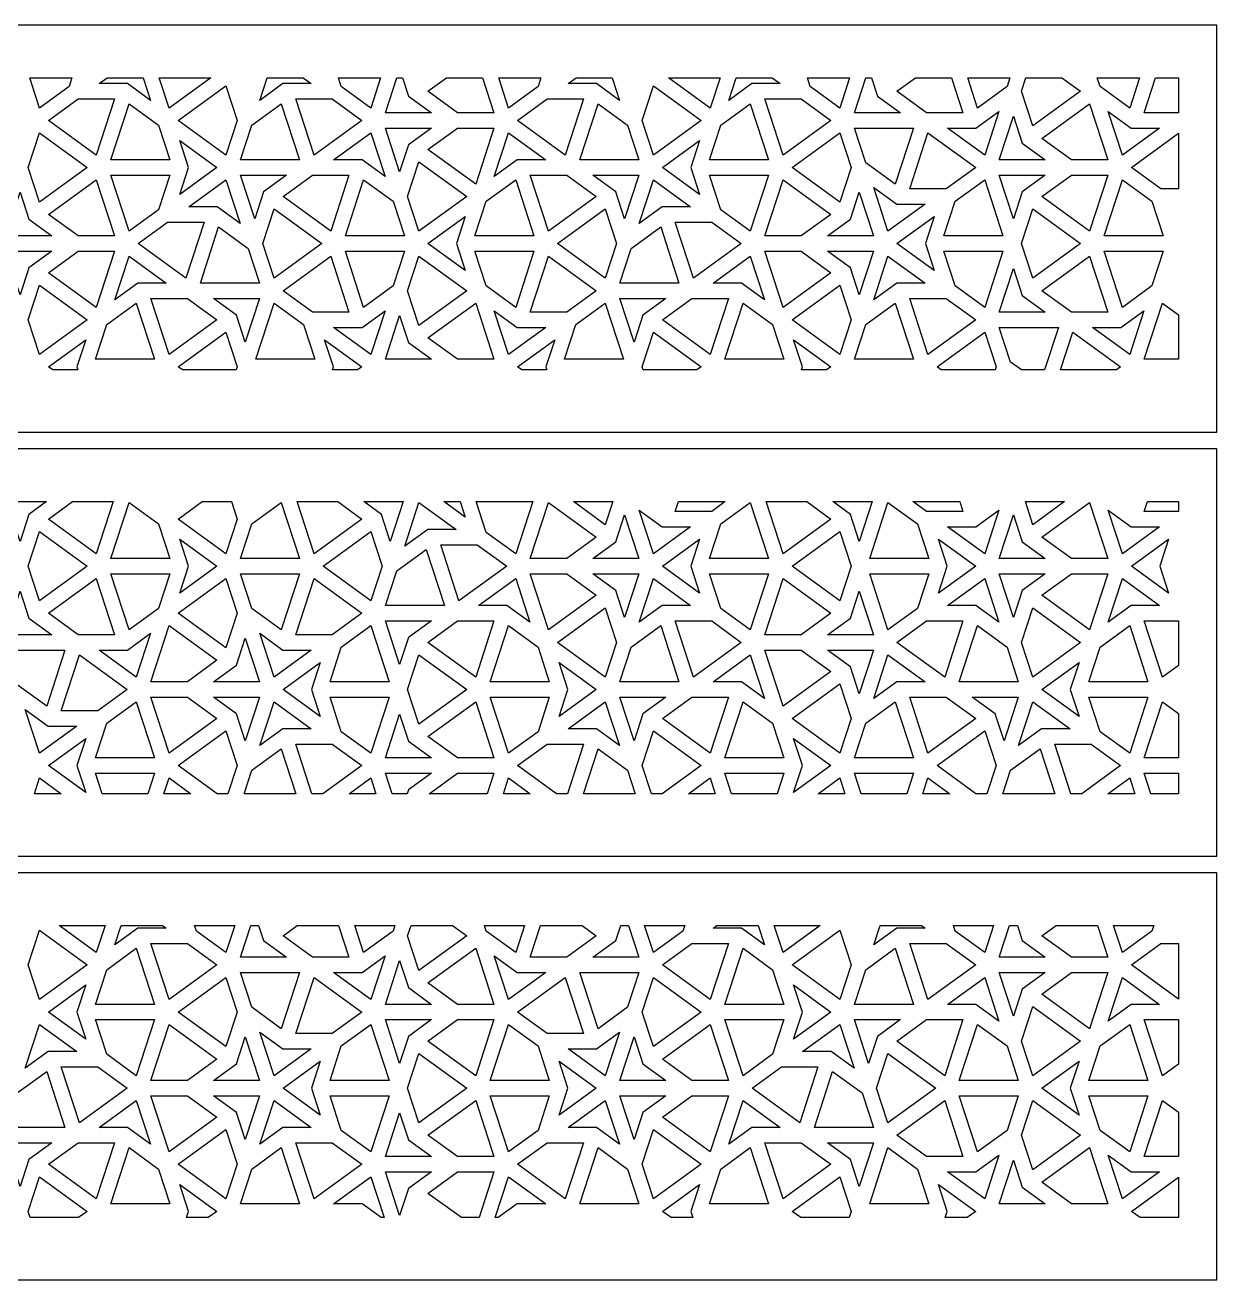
# Model space of a CAD drawing. Header units: millimetres. Extents: x 478 to 1383, y 310 to 1930.
# Drawn here: x 885 to 1383, y 664 to 1188 of the extents above; entities that cross this region are included whole.
import ezdxf

# ---------------------------------------------------------------- set-up
doc = ezdxf.new("R2010")
doc.units = ezdxf.units.MM
doc.layers.get('0').update_dxf_attribs({"linetype": 'CONTINUOUS'})

msp = doc.modelspace()

# ---------------------------------------------------------------- linework, layer by layer
at = {"color": 7}
for points in [[(477.7981, 1018.02), (1382.7981, 1018.02), (1382.7981, 1188.02), (477.7981, 1188.02)], [(903.71797, 1162.34402), (891.40396, 1153.39737), (887.30262, 1166.02), (904.91237, 1166.02)], [(937.73683, 1156.59737), (928.14491, 1163.56631), (916.28864, 1163.56631), (919.66585, 1166.02), (934.67523, 1166.02)], [(941.40459, 1166.02), (962.87949, 1166.02), (945.50593, 1153.39737)], [(1004.7954, 1163.56631), (992.93913, 1163.56631), (983.34721, 1156.59737), (986.4088, 1166.02), (1001.41818, 1166.02)], [(1029.68007, 1153.39737), (1017.36607, 1162.34402), (1016.17167, 1166.02), (1033.78141, 1166.02)], [(1040.51077, 1166.02), (1042.87916, 1166.02), (1045.35875, 1158.3886), (1054.95068, 1151.41966), (1035.76683, 1151.41966)], [(1081.05995, 1151.41966), (1065.83901, 1151.41966), (1053.525, 1160.36631), (1061.30664, 1166.02), (1076.31602, 1166.02)], [(1099.46072, 1162.34402), (1087.14672, 1153.39737), (1083.04538, 1166.02), (1100.65512, 1166.02)], [(1133.47958, 1156.59737), (1123.88766, 1163.56631), (1112.03139, 1163.56631), (1115.4086, 1166.02), (1130.41798, 1166.02)], [(1153.9473, 1166.02), (1175.4222, 1166.02), (1171.32086, 1153.39737)], [(1200.5381, 1163.56631), (1188.6819, 1163.56631), (1179.08996, 1156.59737), (1182.15156, 1166.02), (1197.1609, 1166.02)], [(1225.4228, 1153.39737), (1213.1088, 1162.34402), (1211.9144, 1166.02), (1229.5242, 1166.02)], [(1236.2535, 1166.02), (1238.6219, 1166.02), (1241.1015, 1158.3886), (1250.6934, 1151.41966), (1231.5096, 1151.41966)], [(1276.8027, 1151.41966), (1261.5818, 1151.41966), (1249.2678, 1160.36631), (1257.0494, 1166.02), (1272.0588, 1166.02)], [(1295.2035, 1162.34402), (1282.8895, 1153.39737), (1278.7881, 1166.02), (1296.3979, 1166.02)], [(1305.9938, 1145.89033), (1301.2902, 1160.36631), (1303.1272, 1166.02), (1318.1366, 1166.02), (1325.9182, 1160.36631)], [(1346.3985, 1153.39737), (1334.0845, 1162.34402), (1332.8901, 1166.02), (1350.4998, 1166.02)], [(1352.4853, 1151.41966), (1357.2292, 1166.02), (1366.7981, 1166.02), (1366.7981, 1151.41966)], [(949.26776, 1148.21966), (969.19223, 1162.69564), (973.89576, 1148.21966), (969.19223, 1133.74368)], [(1167.55903, 1148.21966), (1147.63455, 1133.74368), (1142.93102, 1148.21966), (1147.63455, 1162.69564)], [(915.09027, 1133.74368), (895.16579, 1148.21966), (907.47979, 1157.16631), (922.70074, 1157.16631)], [(921.17703, 1131.76597), (928.7875, 1155.1886), (941.10151, 1146.24195), (945.80504, 1131.76597)], [(999.907, 1131.76597), (975.279, 1131.76597), (979.98253, 1146.24195), (992.29653, 1155.1886)], [(1005.99377, 1133.74368), (998.38329, 1157.16631), (1013.60424, 1157.16631), (1025.91824, 1148.21966)], [(1110.83302, 1133.74368), (1090.90854, 1148.21966), (1103.22255, 1157.16631), (1118.44349, 1157.16631)], [(1116.91978, 1131.76597), (1124.53026, 1155.1886), (1136.84426, 1146.24195), (1141.54779, 1131.76597)], [(1195.6498, 1131.76597), (1171.02175, 1131.76597), (1175.72528, 1146.24195), (1188.0393, 1155.1886)], [(1201.7365, 1133.74368), (1194.126, 1157.16631), (1209.347, 1157.16631), (1221.661, 1148.21966)], [(1329.6801, 1155.1886), (1337.2905, 1131.76597), (1322.0696, 1131.76597), (1309.7556, 1140.71262)], [(1285.9107, 1133.74368), (1270.3906, 1145.01966), (1282.2469, 1145.01966), (1291.8388, 1151.9886)], [(1291.9974, 1131.76597), (1297.9256, 1150.01089), (1301.5893, 1138.73491), (1311.1813, 1131.76597)], [(1343.3773, 1133.74368), (1337.4492, 1151.9886), (1347.0411, 1145.01966), (1358.8974, 1145.01966)], [(911.32844, 1128.56597), (891.40396, 1114.08999), (886.70043, 1128.56597), (891.40396, 1143.04195)], [(1029.68007, 1143.04195), (1035.6082, 1124.79703), (1026.01628, 1131.76597), (1014.16001, 1131.76597)], [(1035.76683, 1145.01966), (1054.95068, 1145.01966), (1045.35875, 1138.05072), (1041.69497, 1126.77474)], [(1073.44948, 1121.59703), (1053.525, 1136.07301), (1065.83901, 1145.01966), (1081.05995, 1145.01966)], [(1087.14672, 1143.04195), (1102.66677, 1131.76597), (1090.8105, 1131.76597), (1081.21858, 1124.79703)], [(1205.4983, 1128.56597), (1225.4228, 1143.04195), (1230.1264, 1128.56597), (1225.4228, 1114.08999)], [(1256.1376, 1145.01966), (1248.5271, 1121.59703), (1236.2131, 1130.54368), (1231.5096, 1145.01966)], [(1262.2244, 1143.04195), (1282.1488, 1128.56597), (1269.8348, 1119.61932), (1254.6139, 1119.61932)], [(1359.4531, 1119.61932), (1347.1391, 1128.56597), (1366.7981, 1142.84905), (1366.7981, 1119.61932)], [(965.43041, 1128.56597), (949.91035, 1117.28999), (953.57414, 1128.56597), (949.91035, 1139.84195)], [(1151.39638, 1128.56597), (1166.91643, 1139.84195), (1163.25265, 1128.56597), (1166.91643, 1117.28999)], [(1069.68766, 1116.41932), (1049.76318, 1101.94334), (1045.05965, 1116.41932), (1049.76318, 1130.89531)], [(915.09027, 1123.38826), (922.70074, 1099.96563), (907.47979, 1099.96563), (895.16579, 1108.91228)], [(921.17703, 1125.36597), (945.80504, 1125.36597), (941.10151, 1110.88999), (928.7875, 1101.94334)], [(969.19223, 1123.38826), (975.12037, 1105.14334), (965.52845, 1112.11228), (953.67218, 1112.11228)], [(975.279, 1125.36597), (994.46284, 1125.36597), (984.87092, 1118.39703), (981.20713, 1107.12105)], [(1012.96164, 1101.94334), (993.03717, 1116.41932), (1005.35117, 1125.36597), (1020.57212, 1125.36597)], [(1019.04841, 1099.96563), (1026.65888, 1123.38826), (1038.97288, 1114.44162), (1043.67641, 1099.96563)], [(1097.77838, 1099.96563), (1073.15037, 1099.96563), (1077.8539, 1114.44162), (1090.16791, 1123.38826)], [(1103.86514, 1101.94334), (1096.25467, 1125.36597), (1111.47562, 1125.36597), (1123.78962, 1116.41932)], [(1122.36395, 1125.36597), (1141.54779, 1125.36597), (1135.61966, 1107.12105), (1131.95587, 1118.39703)], [(1147.63455, 1123.38826), (1163.15461, 1112.11228), (1151.29834, 1112.11228), (1141.70642, 1105.14334)], [(1171.02175, 1125.36597), (1195.6498, 1125.36597), (1188.0393, 1101.94334), (1175.72528, 1110.88999)], [(1201.7365, 1123.38826), (1221.661, 1108.91228), (1209.347, 1099.96563), (1194.126, 1099.96563)], [(1293.5211, 1099.96563), (1268.8931, 1099.96563), (1273.5967, 1114.44162), (1285.9107, 1123.38826)], [(1291.9974, 1125.36597), (1311.1813, 1125.36597), (1301.5893, 1118.39703), (1297.9256, 1107.12105)], [(1329.6801, 1101.94334), (1309.7556, 1116.41932), (1322.0696, 1125.36597), (1337.2905, 1125.36597)], [(1335.7668, 1099.96563), (1343.3773, 1123.38826), (1355.6913, 1114.44162), (1360.3948, 1099.96563)], [(877.40762, 1099.96563), (883.33575, 1118.21055), (886.99954, 1106.93457), (896.59146, 1099.96563)], [(1239.4192, 1099.96563), (1220.2353, 1099.96563), (1229.8272, 1106.93457), (1233.491, 1118.21055)], [(1245.5059, 1101.94334), (1239.5778, 1120.18826), (1249.1697, 1113.21932), (1261.026, 1113.21932)], [(1009.19982, 1096.76563), (989.27534, 1082.28965), (984.57181, 1096.76563), (989.27534, 1111.24162)], [(1107.62697, 1096.76563), (1127.55145, 1111.24162), (1132.25498, 1096.76563), (1127.55145, 1082.28965)], [(1325.9182, 1096.76563), (1305.9938, 1082.28965), (1301.2902, 1096.76563), (1305.9938, 1111.24162)], [(952.47381, 1082.28965), (932.54933, 1096.76563), (944.86333, 1105.71228), (960.08428, 1105.71228)], [(1053.525, 1096.76563), (1069.04506, 1108.04162), (1065.38127, 1096.76563), (1069.04506, 1085.48965)], [(1164.35298, 1082.28965), (1156.74251, 1105.71228), (1171.96345, 1105.71228), (1184.27746, 1096.76563)], [(1249.2678, 1096.76563), (1264.7878, 1108.04162), (1261.124, 1096.76563), (1264.7878, 1085.48965)], [(958.56057, 1080.31194), (966.17104, 1103.73457), (978.48505, 1094.78793), (983.18858, 1080.31194)], [(1158.26622, 1080.31194), (1133.63821, 1080.31194), (1138.34174, 1094.78793), (1150.65574, 1103.73457)], [(877.40762, 1093.56563), (896.59146, 1093.56563), (886.99954, 1086.5967), (883.33575, 1075.32071)], [(915.09027, 1070.14301), (895.16579, 1084.61899), (907.47979, 1093.56563), (922.70074, 1093.56563)], [(928.7875, 1091.58793), (944.30756, 1080.31194), (932.45129, 1080.31194), (922.85937, 1073.34301)], [(1012.96164, 1091.58793), (1020.57212, 1068.1653), (1005.35117, 1068.1653), (993.03717, 1077.11194)], [(1019.04841, 1093.56563), (1043.67641, 1093.56563), (1038.97288, 1079.08965), (1026.65888, 1070.14301)], [(1069.68766, 1077.11194), (1049.76318, 1062.63596), (1045.05965, 1077.11194), (1049.76318, 1091.58793)], [(1073.15037, 1093.56563), (1097.77838, 1093.56563), (1090.16791, 1070.14301), (1077.8539, 1079.08965)], [(1103.86514, 1091.58793), (1123.78962, 1077.11194), (1111.47562, 1068.1653), (1096.25467, 1068.1653)], [(1188.0393, 1091.58793), (1193.9674, 1073.34301), (1184.3755, 1080.31194), (1172.51923, 1080.31194)], [(1201.7365, 1070.14301), (1194.126, 1093.56563), (1209.347, 1093.56563), (1221.661, 1084.61899)], [(1239.4192, 1093.56563), (1233.491, 1075.32071), (1229.8272, 1086.5967), (1220.2353, 1093.56563)], [(1245.5059, 1091.58793), (1261.026, 1080.31194), (1249.1697, 1080.31194), (1239.5778, 1073.34301)], [(1293.5211, 1093.56563), (1285.9107, 1070.14301), (1273.5967, 1079.08965), (1268.8931, 1093.56563)], [(1329.6801, 1091.58793), (1337.2905, 1068.1653), (1322.0696, 1068.1653), (1309.7556, 1077.11194)], [(1335.7668, 1093.56563), (1360.3948, 1093.56563), (1355.6913, 1079.08965), (1343.3773, 1070.14301)], [(1291.9974, 1068.1653), (1297.9256, 1086.41022), (1301.5893, 1075.13424), (1311.1813, 1068.1653)], [(911.32844, 1064.9653), (891.40396, 1050.48932), (886.70043, 1064.9653), (891.40396, 1079.44128)], [(1205.4983, 1064.9653), (1225.4228, 1079.44128), (1230.1264, 1064.9653), (1225.4228, 1050.48932)], [(939.41917, 1048.51161), (914.79116, 1048.51161), (919.49469, 1062.98759), (931.80869, 1071.93424)], [(945.50593, 1050.48932), (937.89546, 1073.91194), (953.1164, 1073.91194), (965.43041, 1064.9653)], [(964.00473, 1073.91194), (983.18858, 1073.91194), (977.26044, 1055.66702), (973.59666, 1066.94301)], [(981.66487, 1048.51161), (989.27534, 1071.93424), (1001.58934, 1062.98759), (1006.29288, 1048.51161)], [(1073.44948, 1071.93424), (1081.05995, 1048.51161), (1065.83901, 1048.51161), (1053.525, 1057.45826)], [(1135.16192, 1048.51161), (1110.53391, 1048.51161), (1115.23744, 1062.98759), (1127.55145, 1071.93424)], [(1133.63821, 1073.91194), (1152.82205, 1073.91194), (1143.23013, 1066.94301), (1139.56634, 1055.66702)], [(1171.32086, 1050.48932), (1151.39638, 1064.9653), (1163.71038, 1073.91194), (1178.93133, 1073.91194)], [(1177.40762, 1048.51161), (1185.01809, 1071.93424), (1197.3321, 1062.98759), (1202.0356, 1048.51161)], [(1256.1376, 1048.51161), (1231.5096, 1048.51161), (1236.2131, 1062.98759), (1248.5271, 1071.93424)], [(1262.2244, 1050.48932), (1254.6139, 1073.91194), (1269.8348, 1073.91194), (1282.1488, 1064.9653)], [(1366.7981, 1067.06468), (1366.7981, 1048.51161), (1352.4853, 1048.51161), (1360.0957, 1071.93424)], [(1029.68007, 1050.48932), (1014.16001, 1061.7653), (1026.01628, 1061.7653), (1035.6082, 1068.73424)], [(1035.76683, 1048.51161), (1041.69497, 1066.75653), (1045.35875, 1055.48055), (1054.95068, 1048.51161)], [(1087.14672, 1050.48932), (1081.21858, 1068.73424), (1090.8105, 1061.7653), (1102.66677, 1061.7653)], [(1346.3985, 1050.48932), (1330.8784, 1061.7653), (1342.7347, 1061.7653), (1352.3266, 1068.73424)], [(969.19223, 1059.78759), (973.89576, 1045.31161), (973.4761, 1044.02), (951.0455, 1044.02), (949.26776, 1045.31161)], [(1165.78129, 1044.02), (1143.35069, 1044.02), (1142.93102, 1045.31161), (1147.63455, 1059.78759), (1167.55903, 1045.31161)], [(1285.9107, 1059.78759), (1290.6142, 1045.31161), (1290.1945, 1044.02), (1267.7639, 1044.02), (1265.9862, 1045.31161)], [(1310.8596, 1044.02), (1301.2008, 1044.02), (1296.701, 1047.28932), (1291.9974, 1061.7653), (1316.6254, 1061.7653)], [(1342.6367, 1045.31161), (1340.8589, 1044.02), (1317.589, 1044.02), (1322.7122, 1059.78759)], [(910.68585, 1056.58759), (907.02206, 1045.31161), (907.44173, 1044.02), (896.94353, 1044.02), (895.16579, 1045.31161)], [(1024.1405, 1044.02), (1013.64231, 1044.02), (1014.06198, 1045.31161), (1010.39819, 1056.58759), (1025.91824, 1045.31161)], [(1106.4286, 1056.58759), (1102.76481, 1045.31161), (1103.18448, 1044.02), (1092.68629, 1044.02), (1090.90854, 1045.31161)], [(1219.8833, 1044.02), (1209.3851, 1044.02), (1209.8047, 1045.31161), (1206.1409, 1056.58759), (1221.661, 1045.31161)], [(477.7981, 841.02), (1382.7981, 841.02), (1382.7981, 1011.02), (477.7981, 1011.02)], [(886.99954, 983.68864), (883.33575, 972.41266), (877.9397, 989.02), (894.33753, 989.02)], [(895.16579, 981.71093), (905.22586, 989.02), (922.16866, 989.02), (915.09027, 967.23495)], [(921.17703, 965.25724), (928.7875, 988.67987), (941.10151, 979.73322), (945.80504, 965.25724)], [(959.32783, 989.02), (971.5209, 989.02), (973.89576, 981.71093), (969.19223, 967.23495), (949.26776, 981.71093)], [(999.907, 965.25724), (975.279, 965.25724), (979.98253, 979.73322), (992.29653, 988.67987)], [(998.91537, 989.02), (1015.85817, 989.02), (1025.91824, 981.71093), (1005.99377, 967.23495)], [(1037.74828, 972.41266), (1034.08449, 983.68864), (1026.74651, 989.02), (1043.14433, 989.02)], [(1049.76318, 988.67987), (1065.28323, 977.40389), (1053.42696, 977.40389), (1043.83504, 970.43495)], [(1069.04506, 982.5816), (1060.18336, 989.02), (1066.9531, 989.02)], [(1090.16791, 967.23495), (1077.8539, 976.1816), (1073.68245, 989.02), (1097.2463, 989.02)], [(1103.86514, 988.67987), (1123.78962, 974.20389), (1111.47562, 965.25724), (1096.25467, 965.25724)], [(1127.55145, 979.3816), (1114.28533, 989.02), (1130.68315, 989.02)], [(1147.63455, 967.23495), (1141.70642, 985.47987), (1151.29834, 978.51093), (1163.15461, 978.51093)], [(1171.96345, 984.91093), (1156.74251, 984.91093), (1158.07762, 989.02), (1177.6191, 989.02)], [(1195.6498, 965.25724), (1171.02175, 965.25724), (1175.72528, 979.73322), (1188.0393, 988.67987)], [(1194.6581, 989.02), (1211.6009, 989.02), (1221.661, 981.71093), (1201.7365, 967.23495)], [(1233.491, 972.41266), (1229.8272, 983.68864), (1222.4893, 989.02), (1238.8871, 989.02)], [(1237.8955, 965.25724), (1245.5059, 988.67987), (1257.8199, 979.73322), (1262.5235, 965.25724)], [(1276.8027, 984.91093), (1261.5818, 984.91093), (1255.9261, 989.02), (1275.4676, 989.02)], [(1285.9107, 967.23495), (1270.3906, 978.51093), (1282.2469, 978.51093), (1291.8388, 985.47987)], [(1305.9938, 979.3816), (1302.8621, 989.02), (1319.2599, 989.02)], [(1329.6801, 988.67987), (1337.2905, 965.25724), (1322.0696, 965.25724), (1309.7556, 974.20389)], [(1343.3773, 967.23495), (1337.4492, 985.47987), (1347.0411, 978.51093), (1358.8974, 978.51093)], [(1352.4853, 984.91093), (1353.8204, 989.02), (1366.7981, 989.02), (1366.7981, 984.91093)], [(1141.54779, 965.25724), (1122.36395, 965.25724), (1131.95587, 972.22618), (1135.61966, 983.50216)], [(1291.9974, 965.25724), (1297.9256, 983.50216), (1301.5893, 972.22618), (1311.1813, 965.25724)], [(911.32844, 962.05724), (891.40396, 947.58126), (886.70043, 962.05724), (891.40396, 976.53322)], [(1009.75559, 962.05724), (1029.68007, 976.53322), (1034.3836, 962.05724), (1029.68007, 947.58126)], [(1205.4983, 962.05724), (1225.4228, 976.53322), (1230.1264, 962.05724), (1225.4228, 947.58126)], [(965.43041, 962.05724), (949.91035, 950.78126), (953.57414, 962.05724), (949.91035, 973.33322)], [(1066.4816, 947.58126), (1058.87113, 971.00389), (1074.09208, 971.00389), (1086.40608, 962.05724)], [(1151.39638, 962.05724), (1166.91643, 973.33322), (1163.25265, 962.05724), (1166.91643, 950.78126)], [(1282.1488, 962.05724), (1266.6288, 950.78126), (1270.2926, 962.05724), (1266.6288, 973.33322)], [(1347.1391, 962.05724), (1362.6592, 973.33322), (1358.9954, 962.05724), (1362.6592, 950.78126)], [(1060.39484, 945.60355), (1035.76683, 945.60355), (1040.47036, 960.07953), (1052.78437, 969.02618)], [(915.09027, 956.87953), (922.70074, 933.4569), (907.47979, 933.4569), (895.16579, 942.40355)], [(921.17703, 958.85724), (945.80504, 958.85724), (941.10151, 944.38126), (928.7875, 935.43461)], [(949.26776, 942.40355), (969.19223, 956.87953), (973.89576, 942.40355), (969.19223, 927.92757)], [(975.279, 958.85724), (999.907, 958.85724), (992.29653, 935.43461), (979.98253, 944.38126)], [(1005.99377, 956.87953), (1025.91824, 942.40355), (1013.60424, 933.4569), (998.38329, 933.4569)], [(1090.16791, 956.87953), (1096.09604, 938.63461), (1086.50412, 945.60355), (1074.64785, 945.60355)], [(1103.86514, 935.43461), (1096.25467, 958.85724), (1111.47562, 958.85724), (1123.78962, 949.91059)], [(1122.36395, 958.85724), (1141.54779, 958.85724), (1135.61966, 940.61232), (1131.95587, 951.8883)], [(1147.63455, 956.87953), (1163.15461, 945.60355), (1151.29834, 945.60355), (1141.70642, 938.63461)], [(1171.02175, 958.85724), (1195.6498, 958.85724), (1188.0393, 935.43461), (1175.72528, 944.38126)], [(1201.7365, 956.87953), (1221.661, 942.40355), (1209.347, 933.4569), (1194.126, 933.4569)], [(1237.8955, 958.85724), (1262.5235, 958.85724), (1257.8199, 944.38126), (1245.5059, 935.43461)], [(1285.9107, 956.87953), (1291.8388, 938.63461), (1282.2469, 945.60355), (1270.3906, 945.60355)], [(1291.9974, 958.85724), (1311.1813, 958.85724), (1301.5893, 951.8883), (1297.9256, 940.61232)], [(1329.6801, 935.43461), (1309.7556, 949.91059), (1322.0696, 958.85724), (1337.2905, 958.85724)], [(1343.3773, 956.87953), (1358.8974, 945.60355), (1347.0411, 945.60355), (1337.4492, 938.63461)], [(877.40762, 933.4569), (883.33575, 951.70182), (886.99954, 940.42584), (896.59146, 933.4569)], [(1239.4192, 933.4569), (1220.2353, 933.4569), (1229.8272, 940.42584), (1233.491, 951.70182)], [(1107.62697, 930.2569), (1127.55145, 944.73288), (1132.25498, 930.2569), (1127.55145, 915.78092)], [(1325.9182, 930.2569), (1305.9938, 915.78092), (1301.2902, 930.2569), (1305.9938, 944.73288)], [(1035.76683, 939.20355), (1054.95068, 939.20355), (1045.35875, 932.23461), (1041.69497, 920.95863)], [(1073.44948, 915.78092), (1053.525, 930.2569), (1065.83901, 939.20355), (1081.05995, 939.20355)], [(1164.35298, 915.78092), (1156.74251, 939.20355), (1171.96345, 939.20355), (1184.27746, 930.2569)], [(1269.1922, 915.78092), (1249.2678, 930.2569), (1261.5818, 939.20355), (1276.8027, 939.20355)], [(1352.4853, 939.20355), (1366.7981, 939.20355), (1366.7981, 920.65048), (1360.0957, 915.78092)], [(931.80869, 915.78092), (916.28864, 927.0569), (928.14491, 927.0569), (937.73683, 934.02584)], [(945.50593, 937.22584), (965.43041, 922.74986), (953.1164, 913.80321), (937.89546, 913.80321)], [(989.27534, 915.78092), (983.34721, 934.02584), (992.93913, 927.0569), (1004.7954, 927.0569)], [(1037.29054, 913.80321), (1012.66253, 913.80321), (1017.36607, 928.27919), (1029.68007, 937.22584)], [(1079.53624, 913.80321), (1087.14672, 937.22584), (1099.46072, 928.27919), (1104.16425, 913.80321)], [(1158.26622, 913.80321), (1133.63821, 913.80321), (1138.34174, 928.27919), (1150.65574, 937.22584)], [(1275.279, 913.80321), (1282.8895, 937.22584), (1295.2035, 928.27919), (1299.907, 913.80321)], [(1354.009, 913.80321), (1329.381, 913.80321), (1334.0845, 928.27919), (1346.3985, 937.22584)], [(983.18858, 913.80321), (964.00473, 913.80321), (973.59666, 920.77215), (977.26044, 932.04813)], [(902.03563, 927.0569), (894.42515, 903.63427), (882.11115, 912.58092), (877.40762, 927.0569)], [(908.12239, 925.07919), (928.04687, 910.60321), (915.73286, 901.65657), (900.51192, 901.65657)], [(1069.68766, 910.60321), (1049.76318, 896.12723), (1045.05965, 910.60321), (1049.76318, 925.07919)], [(1188.0393, 925.07919), (1193.9674, 906.83427), (1184.3755, 913.80321), (1172.51923, 913.80321)], [(1201.7365, 903.63427), (1194.126, 927.0569), (1209.347, 927.0569), (1221.661, 918.11026)], [(1239.4192, 927.0569), (1233.491, 908.81198), (1229.8272, 920.08796), (1220.2353, 927.0569)], [(1245.5059, 925.07919), (1261.026, 913.80321), (1249.1697, 913.80321), (1239.5778, 906.83427)], [(993.03717, 910.60321), (1008.55722, 921.87919), (1004.89343, 910.60321), (1008.55722, 899.32723)], [(1123.78962, 910.60321), (1108.26957, 899.32723), (1111.93335, 910.60321), (1108.26957, 921.87919)], [(1309.7556, 910.60321), (1325.2756, 921.87919), (1321.6119, 910.60321), (1325.2756, 899.32723)], [(1205.4983, 898.45657), (1225.4228, 912.93255), (1230.1264, 898.45657), (1225.4228, 883.98058)], [(945.50593, 883.98058), (937.89546, 907.40321), (953.1164, 907.40321), (965.43041, 898.45657)], [(983.18858, 907.40321), (977.26044, 889.15829), (973.59666, 900.43427), (964.00473, 907.40321)], [(1037.29054, 907.40321), (1029.68007, 883.98058), (1017.36607, 892.92723), (1012.66253, 907.40321)], [(1079.53624, 907.40321), (1104.16425, 907.40321), (1099.46072, 892.92723), (1087.14672, 883.98058)], [(1133.63821, 907.40321), (1152.82205, 907.40321), (1143.23013, 900.43427), (1139.56634, 889.15829)], [(1171.32086, 883.98058), (1151.39638, 898.45657), (1163.71038, 907.40321), (1178.93133, 907.40321)], [(1262.2244, 883.98058), (1254.6139, 907.40321), (1269.8348, 907.40321), (1282.1488, 898.45657)], [(1299.907, 907.40321), (1293.9789, 889.15829), (1290.3151, 900.43427), (1280.7232, 907.40321)], [(1354.009, 907.40321), (1346.3985, 883.98058), (1334.0845, 892.92723), (1329.381, 907.40321)], [(891.40396, 883.98058), (885.47583, 902.22551), (895.06775, 895.25657), (906.92402, 895.25657)], [(939.41917, 882.00288), (914.79116, 882.00288), (919.49469, 896.47886), (931.80869, 905.42551)], [(989.27534, 905.42551), (1004.7954, 894.14952), (992.93913, 894.14952), (983.34721, 887.18058)], [(1073.44948, 905.42551), (1081.05995, 882.00288), (1065.83901, 882.00288), (1053.525, 890.94952)], [(1127.55145, 905.42551), (1133.47958, 887.18058), (1123.88766, 894.14952), (1112.03139, 894.14952)], [(1177.40762, 882.00288), (1185.01809, 905.42551), (1197.3321, 896.47886), (1202.0356, 882.00288)], [(1256.1376, 882.00288), (1231.5096, 882.00288), (1236.2131, 896.47886), (1248.5271, 905.42551)], [(1305.9938, 905.42551), (1321.5138, 894.14952), (1309.6576, 894.14952), (1300.0656, 887.18058)], [(1366.7981, 900.55595), (1366.7981, 882.00288), (1352.4853, 882.00288), (1360.0957, 905.42551)], [(1035.76683, 882.00288), (1041.69497, 900.2478), (1045.35875, 888.97182), (1054.95068, 882.00288)], [(969.19223, 893.27886), (973.89576, 878.80288), (970.06728, 867.02), (965.48549, 867.02), (949.26776, 878.80288)], [(1151.34129, 867.02), (1146.75951, 867.02), (1142.93102, 878.80288), (1147.63455, 893.27886), (1167.55903, 878.80288)], [(1285.9107, 893.27886), (1290.6142, 878.80288), (1286.7857, 867.02), (1282.2039, 867.02), (1265.9862, 878.80288)], [(895.16579, 878.80288), (910.68585, 890.07886), (907.02206, 878.80288), (910.68585, 867.5269)], [(979.98253, 876.82517), (992.29653, 885.77182), (998.38937, 867.02), (976.79663, 867.02)], [(998.38329, 887.74952), (1013.60424, 887.74952), (1025.91824, 878.80288), (1009.70051, 867.02), (1005.11872, 867.02)], [(1090.90854, 878.80288), (1103.22255, 887.74952), (1118.44349, 887.74952), (1111.70806, 867.02), (1107.12628, 867.02)], [(1124.53026, 885.77182), (1136.84426, 876.82517), (1140.03015, 867.02), (1118.43742, 867.02)], [(1221.661, 878.80288), (1206.1409, 867.5269), (1209.8047, 878.80288), (1206.1409, 890.07886)], [(1296.701, 876.82517), (1309.015, 885.77182), (1315.1078, 867.02), (1293.5151, 867.02)], [(1315.1017, 887.74952), (1330.3227, 887.74952), (1342.6367, 878.80288), (1326.4189, 867.02), (1321.8372, 867.02)], [(936.63042, 867.02), (917.5799, 867.02), (914.79116, 875.60288), (939.41917, 875.60288)], [(1054.95068, 875.60288), (1045.35875, 868.63394), (1044.83435, 867.02), (1038.55558, 867.02), (1035.76683, 875.60288)], [(1065.83901, 875.60288), (1081.05995, 875.60288), (1078.27121, 867.02), (1054.02569, 867.02)], [(1202.0356, 875.60288), (1199.2469, 867.02), (1180.19636, 867.02), (1177.40762, 875.60288)], [(1253.3488, 867.02), (1234.2983, 867.02), (1231.5096, 875.60288), (1256.1376, 875.60288)], [(1352.4853, 875.60288), (1366.7981, 875.60288), (1366.7981, 867.02), (1355.274, 867.02)], [(891.40396, 873.62517), (900.4952, 867.02), (889.25781, 867.02)], [(954.59716, 867.02), (943.35978, 867.02), (945.50593, 873.62517)], [(1031.82622, 867.02), (1020.58884, 867.02), (1029.68007, 873.62517)], [(1096.23795, 867.02), (1085.00057, 867.02), (1087.14672, 873.62517)], [(1173.46701, 867.02), (1162.22962, 867.02), (1171.32086, 873.62517)], [(1225.4228, 873.62517), (1227.569, 867.02), (1216.3316, 867.02)], [(1271.3156, 867.02), (1260.0782, 867.02), (1262.2244, 873.62517)], [(1348.5446, 867.02), (1337.3073, 867.02), (1346.3985, 873.62517)], [(477.7981, 664.02), (1382.7981, 664.02), (1382.7981, 834.02), (477.7981, 834.02)], [(911.32844, 795.54851), (891.40396, 781.07253), (886.70043, 795.54851), (891.40396, 810.02449)], [(899.54571, 812.02), (918.75984, 812.02), (915.09027, 800.72622)], [(944.30756, 810.89516), (932.45129, 810.89516), (922.85937, 803.92622), (925.4892, 812.02), (942.75935, 812.02)], [(969.19223, 800.72622), (956.87823, 809.67287), (956.1156, 812.02), (972.86181, 812.02)], [(979.59116, 812.02), (982.82309, 812.02), (984.87092, 805.71745), (994.46284, 798.74851), (975.279, 798.74851)], [(1020.57212, 798.74851), (1005.35117, 798.74851), (993.03717, 807.69516), (998.9898, 812.02), (1016.25995, 812.02)], [(1038.97288, 809.67287), (1026.65888, 800.72622), (1022.98931, 812.02), (1039.73551, 812.02)], [(1049.76318, 793.21918), (1045.05965, 807.69516), (1046.46487, 812.02), (1063.73502, 812.02), (1069.68766, 807.69516)], [(1090.16791, 800.72622), (1077.8539, 809.67287), (1077.09127, 812.02), (1093.83748, 812.02)], [(1123.78962, 807.69516), (1111.47562, 798.74851), (1096.25467, 798.74851), (1100.56684, 812.02), (1117.83699, 812.02)], [(1122.36395, 798.74851), (1131.95587, 805.71745), (1134.00369, 812.02), (1137.23562, 812.02), (1141.54779, 798.74851)], [(1159.94856, 809.67287), (1147.63455, 800.72622), (1143.96498, 812.02), (1160.71119, 812.02)], [(1193.9674, 803.92622), (1184.3755, 810.89516), (1172.51923, 810.89516), (1174.06744, 812.02), (1191.3376, 812.02)], [(1198.0669, 812.02), (1217.2811, 812.02), (1201.7365, 800.72622)], [(1205.4983, 795.54851), (1225.4228, 810.02449), (1230.1264, 795.54851), (1225.4228, 781.07253)], [(1261.026, 810.89516), (1249.1697, 810.89516), (1239.5778, 803.92622), (1242.2076, 812.02), (1259.4778, 812.02)], [(1285.9107, 800.72622), (1273.5967, 809.67287), (1272.834, 812.02), (1289.5802, 812.02)], [(1296.3096, 812.02), (1299.5415, 812.02), (1301.5893, 805.71745), (1311.1813, 798.74851), (1291.9974, 798.74851)], [(1337.2905, 798.74851), (1322.0696, 798.74851), (1309.7556, 807.69516), (1315.7082, 812.02), (1332.9784, 812.02)], [(1355.6913, 809.67287), (1343.3773, 800.72622), (1339.7077, 812.02), (1356.4539, 812.02)], [(939.41917, 779.094821), (914.79116, 779.094821), (919.49469, 793.5708), (931.80869, 802.51745)], [(945.50593, 781.07253), (937.89546, 804.49516), (953.1164, 804.49516), (965.43041, 795.54851)], [(1073.44948, 802.51745), (1081.05995, 779.094821), (1065.83901, 779.094821), (1053.525, 788.04147)], [(1171.32086, 781.07253), (1151.39638, 795.54851), (1163.71038, 804.49516), (1178.93133, 804.49516)], [(1177.40762, 779.094821), (1185.01809, 802.51745), (1197.3321, 793.5708), (1202.0356, 779.094821)], [(1256.1376, 779.094821), (1231.5096, 779.094821), (1236.2131, 793.5708), (1248.5271, 802.51745)], [(1262.2244, 781.07253), (1254.6139, 804.49516), (1269.8348, 804.49516), (1282.1488, 795.54851)], [(1347.1391, 795.54851), (1359.4531, 804.49516), (1366.7981, 804.49516), (1366.7981, 781.26544)], [(1029.68007, 781.07253), (1014.16001, 792.34851), (1026.01628, 792.34851), (1035.6082, 799.31745)], [(1035.76683, 779.094821), (1041.69497, 797.33974), (1045.35875, 786.06376), (1054.95068, 779.094821)], [(1087.14672, 781.07253), (1081.21858, 799.31745), (1090.8105, 792.34851), (1102.66677, 792.34851)], [(975.279, 792.34851), (999.907, 792.34851), (992.29653, 768.925882), (979.98253, 777.87253)], [(1116.91978, 792.34851), (1141.54779, 792.34851), (1136.84426, 777.87253), (1124.53026, 768.925882)], [(1291.9974, 792.34851), (1311.1813, 792.34851), (1301.5893, 785.37957), (1297.9256, 774.10359)], [(1329.6801, 768.925882), (1309.7556, 783.40186), (1322.0696, 792.34851), (1337.2905, 792.34851)], [(895.16579, 775.894821), (910.68585, 787.1708), (907.02206, 775.894821), (910.68585, 764.61884)], [(949.26776, 775.894821), (969.19223, 790.3708), (973.89576, 775.894821), (969.19223, 761.41884)], [(1005.99377, 790.3708), (1025.91824, 775.894821), (1013.60424, 766.948173), (998.38329, 766.948173)], [(1110.83302, 790.3708), (1118.44349, 766.948173), (1103.22255, 766.948173), (1090.90854, 775.894821)], [(1167.55903, 775.894821), (1147.63455, 761.41884), (1142.93102, 775.894821), (1147.63455, 790.3708)], [(1221.661, 775.894821), (1206.1409, 764.61884), (1209.8047, 775.894821), (1206.1409, 787.1708)], [(1285.9107, 790.3708), (1291.8388, 772.125882), (1282.2469, 779.094821), (1270.3906, 779.094821)], [(1343.3773, 790.3708), (1358.8974, 779.094821), (1347.0411, 779.094821), (1337.4492, 772.125882)], [(1325.9182, 763.748173), (1305.9938, 749.272192), (1301.2902, 763.748173), (1305.9938, 778.224154)], [(891.40396, 770.717112), (906.92402, 759.441131), (895.06775, 759.441131), (885.47583, 752.472192)], [(914.79116, 772.694821), (939.41917, 772.694821), (931.80869, 749.272192), (919.49469, 758.21884)], [(945.50593, 770.717112), (965.43041, 756.241131), (953.1164, 747.294483), (937.89546, 747.294483)], [(1037.29054, 747.294483), (1012.66253, 747.294483), (1017.36607, 761.770464), (1029.68007, 770.717112)], [(1035.76683, 772.694821), (1054.95068, 772.694821), (1045.35875, 765.725882), (1041.69497, 754.449901)], [(1073.44948, 749.272192), (1053.525, 763.748173), (1065.83901, 772.694821), (1081.05995, 772.694821)], [(1079.53624, 747.294483), (1087.14672, 770.717112), (1099.46072, 761.770464), (1104.16425, 747.294483)], [(1171.32086, 770.717112), (1178.93133, 747.294483), (1163.71038, 747.294483), (1151.39638, 756.241131)], [(1177.40762, 772.694821), (1202.0356, 772.694821), (1197.3321, 758.21884), (1185.01809, 749.272192)], [(1225.4228, 770.717112), (1231.351, 752.472192), (1221.759, 759.441131), (1209.9028, 759.441131)], [(1231.5096, 772.694821), (1250.6934, 772.694821), (1241.1015, 765.725882), (1237.4377, 754.449901)], [(1269.1922, 749.272192), (1249.2678, 763.748173), (1261.5818, 772.694821), (1276.8027, 772.694821)], [(1275.279, 747.294483), (1282.8895, 770.717112), (1295.2035, 761.770464), (1299.907, 747.294483)], [(1354.009, 747.294483), (1329.381, 747.294483), (1334.0845, 761.770464), (1346.3985, 770.717112)], [(1352.4853, 772.694821), (1366.7981, 772.694821), (1366.7981, 754.141746), (1360.0957, 749.272192)], [(983.18858, 747.294483), (964.00473, 747.294483), (973.59666, 754.263423), (977.26044, 765.539404)], [(989.27534, 749.272192), (983.34721, 767.517112), (992.93913, 760.548173), (1004.7954, 760.548173)], [(1127.55145, 749.272192), (1112.03139, 760.548173), (1123.88766, 760.548173), (1133.47958, 767.517112)], [(1133.63821, 747.294483), (1139.56634, 765.539404), (1143.23013, 754.263423), (1152.82205, 747.294483)], [(993.03717, 744.094483), (1008.55722, 755.370464), (1004.89343, 744.094483), (1008.55722, 732.818502)], [(1069.68766, 744.094483), (1049.76318, 729.618502), (1045.05965, 744.094483), (1049.76318, 758.570464)], [(1123.78962, 744.094483), (1108.26957, 732.818502), (1111.93335, 744.094483), (1108.26957, 755.370464)], [(1265.4304, 744.094483), (1245.5059, 729.618502), (1240.8024, 744.094483), (1245.5059, 758.570464)], [(1309.7556, 744.094483), (1325.2756, 755.370464), (1321.6119, 744.094483), (1325.2756, 732.818502)], [(902.03563, 727.640794), (877.40762, 727.640794), (882.11115, 742.116774), (894.42515, 751.063423)], [(908.12239, 729.618502), (900.51192, 753.041131), (915.73286, 753.041131), (928.04687, 744.094483)], [(1208.7044, 729.618502), (1188.7799, 744.094483), (1201.0939, 753.041131), (1216.3149, 753.041131)], [(1214.7912, 727.640794), (1222.4016, 751.063423), (1234.7156, 742.116774), (1239.4192, 727.640794)], [(931.80869, 738.916774), (937.73683, 720.671854), (928.14491, 727.640794), (916.28864, 727.640794)], [(945.50593, 717.471854), (937.89546, 740.894483), (953.1164, 740.894483), (965.43041, 731.947835)], [(964.00473, 740.894483), (983.18858, 740.894483), (977.26044, 722.649563), (973.59666, 733.925544)], [(989.27534, 738.916774), (1004.7954, 727.640794), (992.93913, 727.640794), (983.34721, 720.671854)], [(1012.66253, 740.894483), (1037.29054, 740.894483), (1029.68007, 717.471854), (1017.36607, 726.418502)], [(1073.44948, 738.916774), (1081.05995, 715.494145), (1065.83901, 715.494145), (1053.525, 724.440794)], [(1079.53624, 740.894483), (1104.16425, 740.894483), (1099.46072, 726.418502), (1087.14672, 717.471854)], [(1127.55145, 738.916774), (1133.47958, 720.671854), (1123.88766, 727.640794), (1112.03139, 727.640794)], [(1133.63821, 740.894483), (1152.82205, 740.894483), (1143.23013, 733.925544), (1139.56634, 722.649563)], [(1171.32086, 717.471854), (1151.39638, 731.947835), (1163.71038, 740.894483), (1178.93133, 740.894483)], [(1185.01809, 738.916774), (1200.5381, 727.640794), (1188.6819, 727.640794), (1179.08996, 720.671854)], [(1269.1922, 738.916774), (1276.8027, 715.494145), (1261.5818, 715.494145), (1249.2678, 724.440794)], [(1275.279, 740.894483), (1299.907, 740.894483), (1295.2035, 726.418502), (1282.8895, 717.471854)], [(1325.9182, 724.440794), (1305.9938, 709.964813), (1301.2902, 724.440794), (1305.9938, 738.916774)], [(1354.009, 740.894483), (1346.3985, 717.471854), (1334.0845, 726.418502), (1329.381, 740.894483)], [(1366.7981, 734.047221), (1366.7981, 715.494145), (1352.4853, 715.494145), (1360.0957, 738.916774)], [(1035.76683, 715.494145), (1041.69497, 733.739066), (1045.35875, 722.463085), (1054.95068, 715.494145)], [(949.26776, 712.294145), (969.19223, 726.770126), (973.89576, 712.294145), (969.19223, 697.818164)], [(1167.55903, 712.294145), (1147.63455, 697.818164), (1142.93102, 712.294145), (1147.63455, 726.770126)], [(877.40762, 721.240794), (896.59146, 721.240794), (886.99954, 714.271854), (883.33575, 702.995873)], [(915.09027, 697.818164), (895.16579, 712.294145), (907.47979, 721.240794), (922.70074, 721.240794)], [(921.17703, 695.840456), (928.7875, 719.263085), (941.10151, 710.316437), (945.80504, 695.840456)], [(999.907, 695.840456), (975.279, 695.840456), (979.98253, 710.316437), (992.29653, 719.263085)], [(1005.99377, 697.818164), (998.38329, 721.240794), (1013.60424, 721.240794), (1025.91824, 712.294145)], [(1110.83302, 697.818164), (1090.90854, 712.294145), (1103.22255, 721.240794), (1118.44349, 721.240794)], [(1116.91978, 695.840456), (1124.53026, 719.263085), (1136.84426, 710.316437), (1141.54779, 695.840456)], [(1195.6498, 695.840456), (1171.02175, 695.840456), (1175.72528, 710.316437), (1188.0393, 719.263085)], [(1201.7365, 697.818164), (1194.126, 721.240794), (1209.347, 721.240794), (1221.661, 712.294145)], [(1239.4192, 721.240794), (1233.491, 702.995873), (1229.8272, 714.271854), (1220.2353, 721.240794)], [(1237.8955, 695.840456), (1245.5059, 719.263085), (1257.8199, 710.316437), (1262.5235, 695.840456)], [(1329.6801, 719.263085), (1337.2905, 695.840456), (1322.0696, 695.840456), (1309.7556, 704.787104)], [(1285.9107, 697.818164), (1270.3906, 709.094145), (1282.2469, 709.094145), (1291.8388, 716.063085)], [(1291.9974, 695.840456), (1297.9256, 714.085376), (1301.5893, 702.809395), (1311.1813, 695.840456)], [(1343.3773, 697.818164), (1337.4492, 716.063085), (1347.0411, 709.094145), (1358.8974, 709.094145)], [(1035.76683, 709.094145), (1054.95068, 709.094145), (1045.35875, 702.125206), (1041.69497, 690.849225)], [(1053.525, 700.147497), (1065.83901, 709.094145), (1081.05995, 709.094145), (1074.86239, 690.02), (1067.46431, 690.02)], [(907.72169, 690.02), (887.55187, 690.02), (886.70043, 692.640456), (891.40396, 707.116437), (911.32844, 692.640456)], [(961.82366, 690.02), (952.7227, 690.02), (953.57414, 692.640456), (949.91035, 703.916437), (965.43041, 692.640456)], [(1035.23504, 690.02), (1034.02745, 690.02), (1026.01628, 695.840456), (1014.16001, 695.840456), (1029.68007, 707.116437)], [(1102.66677, 695.840456), (1090.8105, 695.840456), (1082.79933, 690.02), (1081.59175, 690.02), (1087.14672, 707.116437)], [(1166.91643, 703.916437), (1163.25265, 692.640456), (1164.10408, 690.02), (1155.00313, 690.02), (1151.39638, 692.640456)], [(1225.4228, 707.116437), (1230.1264, 692.640456), (1229.2749, 690.02), (1209.1051, 690.02), (1205.4983, 692.640456)], [(1278.5421, 690.02), (1269.4411, 690.02), (1270.2926, 692.640456), (1266.6288, 703.916437), (1282.1488, 692.640456)], [(1347.1391, 692.640456), (1366.7981, 706.923531), (1366.7981, 690.02), (1350.7459, 690.02)]]:
    msp.add_lwpolyline(points, close=True, dxfattribs=at)

doc.saveas('drawing.dxf')
